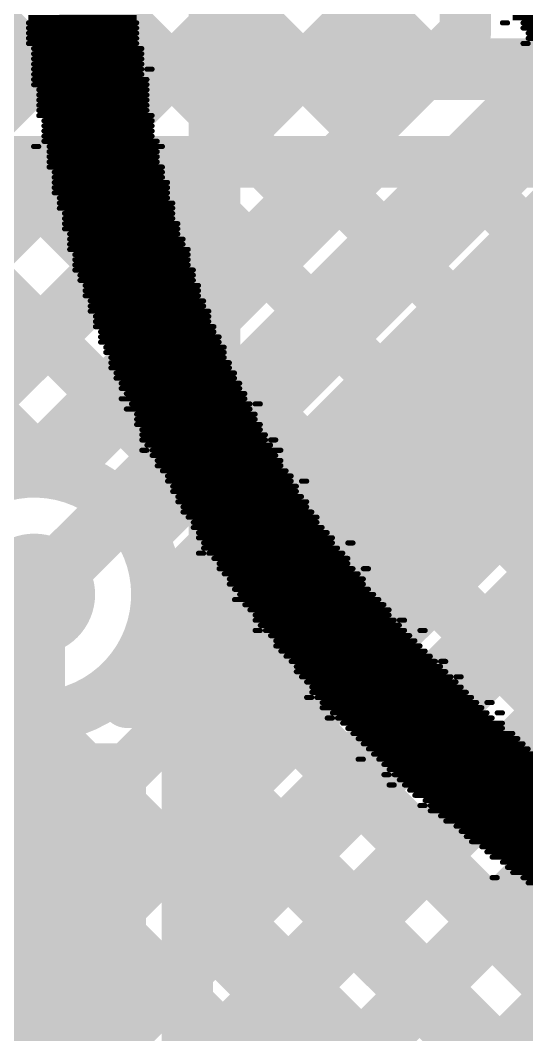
# Model space of a CAD drawing. Header units: millimetres. Extents: x 0.79 to 4.38, y 0.99 to 3.94.
# Drawn here: x 1.6634 to 1.7617, y 2.0145 to 2.2115 of the extents above; entities that cross this region are included whole.
import ezdxf

# ---------------------------------------------------------------- set-up
doc = ezdxf.new("R2010")
doc.units = ezdxf.units.MM
doc.header["$MEASUREMENT"] = 0
for name, color, linetype in [('BottomLayer', 5, 'Continuous'), ('BottomOverlay', 54, 'Continuous'), ('BottomPaste', 16, 'Continuous'), ('BottomSolder', 6, 'Continuous'), ('MultiLayer', 9, 'Continuous'), ('TopLayer', 1, 'Continuous'), ('TopOverlay', 2, 'Continuous'), ('TopSolder', 216, 'Continuous'), ('ViaHoleLayer', 16, 'Continuous')]:
    doc.layers.add(name, color=color, linetype=linetype)

# ---------------------------------------------------------------- blocks, each defined once
blk = doc.blocks.new('PS2801C_1_F3_A_B_2')
at = {"layer": 'BottomLayer'}
blk.add_solid([(0.23622, 0.03228), (0.31496, 0.03228), (0.23622, 0.06772), (0.31496, 0.06772)], dxfattribs=at)
at = {"layer": 'BottomOverlay', "const_width": 0.01}
blk.add_lwpolyline([(0.259, 0.085), (0.017, 0.085)], dxfattribs=at)
at = {"layer": 'BottomOverlay', "const_width": 0.005}
blk.add_lwpolyline([(0.2565, 0.085, 1), (0.2615, 0.085, 1)], format="xyb", close=True, dxfattribs=at)
at = {"layer": 'BottomPaste'}
blk.add_solid([(0.23622, 0.03228), (0.31496, 0.03228), (0.23622, 0.06772), (0.31496, 0.06772)], dxfattribs=at)
at = {"layer": 'BottomSolder'}
blk.add_solid([(0.23222, 0.02828), (0.31896, 0.02828), (0.23222, 0.07172), (0.31896, 0.07172)], dxfattribs=at)

msp = doc.modelspace()

# ---------------------------------------------------------------- linework, layer by layer
at = {"layer": 'BottomLayer'}
for points, const_width in [([(1.369, 2.202), (2.10213, 2.202)], 0.012), ([(1.55588, 2.184), (2.08554, 2.184)], 0.01), ([(1.59824, 2.07907), (1.70317, 2.184)], 0.01), ([(1.63438, 2.184), (1.85996, 1.95842)], 0.01), ([(1.65193, 2.16105), (1.67488, 2.184)], 0.01), ([(1.66266, 2.184), (1.8741, 1.97256)], 0.01), ([(1.6708, 2.12335), (1.73145, 2.184)], 0.01), ([(1.68412, 2.0801), (1.78802, 2.184)], 0.01), ([(1.68707, 2.11133), (1.75974, 2.184)], 0.01), ([(1.69062, 1.94518), (1.92944, 2.184)], 0.01), ([(1.69095, 2.184), (1.88825, 1.9867)], 0.01), ([(1.69584, 2.03525), (1.84459, 2.184)], 0.01), ([(1.69584, 2.06353), (1.8163, 2.184)], 0.01), ([(1.69584, 2.00697), (1.87287, 2.184)], 0.01), ([(1.69584, 1.97868), (1.90116, 2.184)], 0.01), ([(1.71923, 2.184), (1.90239, 2.00084)], 0.01), ([(1.74752, 2.184), (1.91653, 2.01499)], 0.01), ([(1.64855, 2.14155), (1.66628, 2.12381)], 0.01), ([(1.66612, 2.0277), (1.66612, 2.1)], 0.012), ([(1.68993, 2.10016), (1.84582, 1.94427)], 0.01), ([(1.68412, 2.07907), (1.68412, 2.08441)], 0.01), ([(1.68412, 2.07907), (1.69584, 2.07907)], 0.01), ([(1.69584, 1.97632), (1.69584, 2.07907)], 0.01), ([(1.69584, 2.06597), (1.83168, 1.93013)], 0.01), ([(1.69584, 2.03769), (1.81753, 1.91599)], 0.01), ([(1.66612, 1.95379), (1.66612, 2.0277)], 0.025)]:
    msp.add_lwpolyline(points, dxfattribs=dict(at, const_width=const_width))
for points, const_width in [([(1.66016, 2.184, 1), (1.66516, 2.184, 1)], 0.005), ([(1.67238, 2.184, 1), (1.67738, 2.184, 1)], 0.005), ([(1.68845, 2.184, 1), (1.69345, 2.184, 1)], 0.005), ([(1.70067, 2.184, 1), (1.70567, 2.184, 1)], 0.005), ([(1.71673, 2.184, 1), (1.72173, 2.184, 1)], 0.005), ([(1.72895, 2.184, 1), (1.73395, 2.184, 1)], 0.005), ([(1.74502, 2.184, 1), (1.75002, 2.184, 1)], 0.005), ([(1.75724, 2.184, 1), (1.76224, 2.184, 1)], 0.005), ([(1.66378, 2.12381, 1), (1.66878, 2.12381, 1)], 0.005), ([(1.6683, 2.12335, 1), (1.6733, 2.12335, 1)], 0.005), ([(1.68457, 2.11133, 1), (1.68957, 2.11133, 1)], 0.005), ([(1.66022, 2.1, 1), (1.67203, 2.1, 1)], 0.01181), ([(1.66312, 2.1, 1), (1.66912, 2.1, 1)], 0.006), ([(1.68743, 2.10016, 1), (1.69243, 2.10016, 1)], 0.005), ([(1.68743, 2.1, 1), (1.69243, 2.1, 1)], 0.005), ([(1.68743, 2.1, 1), (1.69243, 2.1, 1)], 0.005), ([(1.68162, 2.08441, 1), (1.68662, 2.08441, 1)], 0.005), ([(1.68162, 2.08441, 1), (1.68662, 2.08441, 1)], 0.005), ([(1.68162, 2.0801, 1), (1.68662, 2.0801, 1)], 0.005), ([(1.68162, 2.07907, 1), (1.68662, 2.07907, 1)], 0.005), ([(1.68162, 2.07907, 1), (1.68662, 2.07907, 1)], 0.005), ([(1.69334, 2.07907, 1), (1.69834, 2.07907, 1)], 0.005), ([(1.69334, 2.07907, 1), (1.69834, 2.07907, 1)], 0.005), ([(1.69334, 2.06597, 1), (1.69834, 2.06597, 1)], 0.005), ([(1.69334, 2.06353, 1), (1.69834, 2.06353, 1)], 0.005), ([(1.69334, 2.03769, 1), (1.69834, 2.03769, 1)], 0.005), ([(1.65987, 2.0277, 1), (1.67237, 2.0277, 1)], 0.0125), ([(1.69334, 2.03525, 1), (1.69834, 2.03525, 1)], 0.005), ([(1.66312, 2.0277, 1), (1.66912, 2.0277, 1)], 0.006)]:
    msp.add_lwpolyline(points, format="xyb", close=True, dxfattribs=dict(at, const_width=const_width))
at = {"layer": 'BottomLayer', "const_width": 0.01}
for points in [[(1.64812, 2.08441, -1.440035), (1.68993, 2.1)], [(1.68993, 2.1, -0.18034), (1.68412, 2.08441)]]:
    msp.add_lwpolyline(points, format="xyb", dxfattribs=at)
at = {"layer": 'BottomSolder', "const_width": 0.00991}
msp.add_lwpolyline([(1.66117, 2.1, 1), (1.67107, 2.1, 1)], format="xyb", close=True, dxfattribs=at)
at = {"layer": 'MultiLayer', "const_width": 0.01181}
msp.add_lwpolyline([(1.66022, 2.1, 1), (1.67203, 2.1, 1)], format="xyb", close=True, dxfattribs=at)
at = {"layer": 'TopLayer'}
for points, const_width in [([(1.7498, 2.20913), (1.7498, 2.58671)], 0.01), ([(1.68975, 2.09704), (2.037, 2.44429)], 0.01), ([(1.616, 1.99784), (2.037, 2.41884)], 0.01), ([(1.616, 1.97238), (2.037, 2.39338)], 0.01), ([(1.616, 1.94693), (2.037, 2.36793)], 0.01), ([(1.616, 1.92147), (2.037, 2.34247)], 0.01), ([(1.616, 1.89601), (2.037, 2.31701)], 0.01), ([(1.6469, 2.29875), (1.74316, 2.20249)], 0.01), ([(1.616, 1.87056), (2.04152, 2.29607)], 0.01), ([(1.6469, 2.18147), (1.7498, 2.28437)], 0.01), ([(1.6469, 2.27329), (1.73043, 2.18977)], 0.01), ([(1.65193, 2.16105), (1.7498, 2.25891)], 0.01), ([(1.6469, 2.24784), (1.7177, 2.17704)], 0.01), ([(1.616, 2.09966), (1.7498, 2.23346)], 0.01), ([(1.6469, 2.22238), (1.70498, 2.16431)], 0.01), ([(1.66442, 2.12375), (1.7498, 2.20913)], 0.01), ([(1.66612, 2.1), (1.7678, 2.20167)], 0.012), ([(1.6469, 2.19693), (1.69225, 2.15158)], 0.01), ([(1.68987, 2.09829), (1.7805, 2.18892)], 0.01), ([(1.6469, 2.17147), (1.67952, 2.13885)], 0.01), ([(1.75589, 2.16431), (2.1797, 1.7405)], 0.01), ([(1.74316, 2.15158), (2.15424, 1.7405)], 0.01), ([(1.64963, 2.14329), (1.66679, 2.12613)], 0.01), ([(1.73043, 2.13885), (2.12879, 1.7405)], 0.01), ([(1.7177, 2.12613), (2.10333, 1.7405)], 0.01), ([(1.70498, 2.1134), (2.07787, 1.7405)], 0.01), ([(1.616, 2.10055), (1.97605, 1.7405)], 0.01), ([(1.69225, 2.10067), (2.05242, 1.7405)], 0.01), ([(1.68362, 2.08385), (2.02696, 1.7405)], 0.01), ([(1.616, 2.02329), (1.66908, 2.07637)], 0.01), ([(1.66582, 2.07619), (2.00151, 1.7405)], 0.01), ([(1.616, 2.07509), (1.95629, 1.7348)], 0.01)]:
    msp.add_lwpolyline(points, dxfattribs=dict(at, const_width=const_width))
for points, const_width in [([(1.7473, 2.20913, 1), (1.7523, 2.20913, 1)], 0.005), ([(1.7473, 2.20913, 1), (1.7523, 2.20913, 1)], 0.005), ([(1.74066, 2.20249, 1), (1.74566, 2.20249, 1)], 0.005), ([(1.72793, 2.18977, 1), (1.73293, 2.18977, 1)], 0.005), ([(1.7152, 2.17704, 1), (1.7202, 2.17704, 1)], 0.005), ([(1.70248, 2.16431, 1), (1.70748, 2.16431, 1)], 0.005), ([(1.75339, 2.16431, 1), (1.75839, 2.16431, 1)], 0.005), ([(1.68975, 2.15158, 1), (1.69475, 2.15158, 1)], 0.005), ([(1.74066, 2.15158, 1), (1.74566, 2.15158, 1)], 0.005), ([(1.67702, 2.13885, 1), (1.68202, 2.13885, 1)], 0.005), ([(1.72793, 2.13885, 1), (1.73293, 2.13885, 1)], 0.005), ([(1.66429, 2.12613, 1), (1.66929, 2.12613, 1)], 0.005), ([(1.7152, 2.12613, 1), (1.7202, 2.12613, 1)], 0.005), ([(1.66192, 2.12375, 1), (1.66692, 2.12375, 1)], 0.005), ([(1.66192, 2.12375, 1), (1.66692, 2.12375, 1)], 0.005), ([(1.70248, 2.1134, 1), (1.70748, 2.1134, 1)], 0.005), ([(1.66022, 2.1, 1), (1.67203, 2.1, 1)], 0.01181), ([(1.66312, 2.1, 1), (1.66912, 2.1, 1)], 0.006), ([(1.68975, 2.10067, 1), (1.69475, 2.10067, 1)], 0.005), ([(1.68725, 2.09704, 1), (1.69225, 2.09704, 1)], 0.005), ([(1.68737, 2.09829, 1), (1.69237, 2.09829, 1)], 0.005), ([(1.68737, 2.09829, 1), (1.69237, 2.09829, 1)], 0.005), ([(1.68112, 2.08385, 1), (1.68612, 2.08385, 1)], 0.005), ([(1.66332, 2.07619, 1), (1.66832, 2.07619, 1)], 0.005), ([(1.66658, 2.07637, 1), (1.67158, 2.07637, 1)], 0.005)]:
    msp.add_lwpolyline(points, format="xyb", close=True, dxfattribs=dict(at, const_width=const_width))
at = {"layer": 'TopLayer', "const_width": 0.01}
msp.add_lwpolyline([(1.68987, 2.09829, -2.1888), (1.66442, 2.12375)], format="xyb", dxfattribs=at)
at = {"layer": 'TopOverlay', "const_width": 0.001}
for points in [[(1.665, 2.212), (1.686, 2.212)], [(1.759, 2.212), (1.914, 2.212)], [(1.665, 2.211), (1.686, 2.211)], [(1.665, 2.21), (1.686, 2.21)], [(1.757, 2.211), (1.758, 2.211)], [(1.761, 2.211), (1.913, 2.211)], [(1.761, 2.21), (1.912, 2.21)], [(1.665, 2.209), (1.686, 2.209)], [(1.665, 2.208), (1.686, 2.208)], [(1.762, 2.209), (1.912, 2.209)], [(1.762, 2.208), (1.763, 2.208)], [(1.665, 2.207), (1.686, 2.207)], [(1.666, 2.206), (1.687, 2.206)], [(1.761, 2.207), (1.762, 2.207)], [(1.666, 2.205), (1.687, 2.205)], [(1.666, 2.204), (1.687, 2.204)], [(1.666, 2.203), (1.687, 2.203)], [(1.666, 2.202), (1.687, 2.202)], [(1.688, 2.202), (1.689, 2.202)], [(1.666, 2.201), (1.687, 2.201)], [(1.666, 2.2), (1.688, 2.2)], [(1.666, 2.199), (1.688, 2.199)], [(1.667, 2.198), (1.688, 2.198)], [(1.667, 2.197), (1.688, 2.197)], [(1.667, 2.196), (1.688, 2.196)], [(1.667, 2.195), (1.688, 2.195)], [(1.667, 2.194), (1.688, 2.194)], [(1.667, 2.193), (1.689, 2.193)], [(1.668, 2.192), (1.689, 2.192)], [(1.668, 2.191), (1.689, 2.191)], [(1.668, 2.19), (1.689, 2.19)], [(1.668, 2.189), (1.689, 2.189)], [(1.666, 2.187), (1.667, 2.187)], [(1.668, 2.188), (1.69, 2.188)], [(1.669, 2.187), (1.691, 2.187)], [(1.669, 2.186), (1.69, 2.186)], [(1.669, 2.185), (1.69, 2.185)], [(1.669, 2.184), (1.69, 2.184)], [(1.669, 2.183), (1.691, 2.183)], [(1.67, 2.182), (1.691, 2.182)], [(1.67, 2.181), (1.691, 2.181)], [(1.67, 2.18), (1.692, 2.18)], [(1.67, 2.179), (1.692, 2.179)], [(1.67, 2.178), (1.692, 2.178)], [(1.671, 2.177), (1.692, 2.177)], [(1.671, 2.176), (1.693, 2.176)], [(1.671, 2.175), (1.693, 2.175)], [(1.672, 2.174), (1.693, 2.174)], [(1.672, 2.173), (1.693, 2.173)], [(1.672, 2.172), (1.694, 2.172)], [(1.672, 2.171), (1.694, 2.171)], [(1.673, 2.17), (1.694, 2.17)], [(1.673, 2.169), (1.695, 2.169)], [(1.673, 2.168), (1.695, 2.168)], [(1.673, 2.167), (1.696, 2.167)], [(1.674, 2.166), (1.696, 2.166)], [(1.674, 2.165), (1.696, 2.165)], [(1.674, 2.164), (1.696, 2.164)], [(1.674, 2.163), (1.697, 2.163)], [(1.675, 2.162), (1.697, 2.162)], [(1.675, 2.161), (1.697, 2.161)], [(1.676, 2.16), (1.698, 2.16)], [(1.676, 2.159), (1.698, 2.159)], [(1.676, 2.158), (1.698, 2.158)], [(1.677, 2.157), (1.699, 2.157)], [(1.677, 2.156), (1.699, 2.156)], [(1.677, 2.155), (1.7, 2.155)], [(1.678, 2.154), (1.7, 2.154)], [(1.678, 2.153), (1.7, 2.153)], [(1.678, 2.152), (1.701, 2.152)], [(1.679, 2.151), (1.701, 2.151)], [(1.679, 2.15), (1.702, 2.15)], [(1.679, 2.149), (1.702, 2.149)], [(1.68, 2.148), (1.703, 2.148)], [(1.68, 2.147), (1.703, 2.147)], [(1.681, 2.146), (1.703, 2.146)], [(1.681, 2.145), (1.704, 2.145)], [(1.681, 2.144), (1.704, 2.144)], [(1.682, 2.143), (1.705, 2.143)], [(1.682, 2.142), (1.705, 2.142)], [(1.683, 2.141), (1.706, 2.141)], [(1.683, 2.14), (1.706, 2.14)], [(1.684, 2.139), (1.707, 2.139)], [(1.683, 2.138), (1.707, 2.138)], [(1.685, 2.137), (1.708, 2.137)], [(1.709, 2.137), (1.71, 2.137)], [(1.684, 2.136), (1.708, 2.136)], [(1.686, 2.135), (1.709, 2.135)], [(1.686, 2.134), (1.709, 2.134)], [(1.686, 2.133), (1.71, 2.133)], [(1.687, 2.132), (1.71, 2.132)], [(1.687, 2.131), (1.711, 2.131)], [(1.687, 2.13), (1.711, 2.13)], [(1.712, 2.13), (1.713, 2.13)], [(1.687, 2.128), (1.688, 2.128)], [(1.688, 2.129), (1.712, 2.129)], [(1.689, 2.128), (1.714, 2.128)], [(1.689, 2.127), (1.713, 2.127)], [(1.69, 2.126), (1.714, 2.126)], [(1.69, 2.125), (1.714, 2.125)], [(1.691, 2.124), (1.715, 2.124)], [(1.692, 2.123), (1.716, 2.123)], [(1.692, 2.122), (1.716, 2.122)], [(1.718, 2.122), (1.719, 2.122)], [(1.693, 2.121), (1.717, 2.121)], [(1.693, 2.12), (1.717, 2.12)], [(1.694, 2.119), (1.718, 2.119)], [(1.694, 2.118), (1.719, 2.118)], [(1.695, 2.117), (1.719, 2.117)], [(1.695, 2.116), (1.72, 2.116)], [(1.696, 2.115), (1.721, 2.115)], [(1.697, 2.114), (1.721, 2.114)], [(1.697, 2.113), (1.722, 2.113)], [(1.698, 2.112), (1.723, 2.112)], [(1.698, 2.111), (1.724, 2.111)], [(1.699, 2.11), (1.724, 2.11)], [(1.727, 2.11), (1.728, 2.11)], [(1.698, 2.108), (1.699, 2.108)], [(1.699, 2.109), (1.725, 2.109)], [(1.7, 2.108), (1.726, 2.108)], [(1.701, 2.107), (1.727, 2.107)], [(1.702, 2.106), (1.727, 2.106)], [(1.702, 2.105), (1.728, 2.105)], [(1.703, 2.104), (1.729, 2.104)], [(1.73, 2.105), (1.731, 2.105)], [(1.704, 2.103), (1.73, 2.103)], [(1.704, 2.102), (1.73, 2.102)], [(1.705, 2.101), (1.731, 2.101)], [(1.706, 2.1), (1.732, 2.1)], [(1.705, 2.099), (1.733, 2.099)], [(1.707, 2.098), (1.734, 2.098)], [(1.708, 2.097), (1.735, 2.097)], [(1.709, 2.096), (1.735, 2.096)], [(1.709, 2.095), (1.736, 2.095)], [(1.71, 2.094), (1.737, 2.094)], [(1.737, 2.095), (1.738, 2.095)], [(1.709, 2.093), (1.71, 2.093)], [(1.711, 2.093), (1.738, 2.093)], [(1.712, 2.092), (1.739, 2.092)], [(1.741, 2.093), (1.742, 2.093)], [(1.713, 2.091), (1.74, 2.091)], [(1.713, 2.09), (1.741, 2.09)], [(1.714, 2.089), (1.742, 2.089)], [(1.715, 2.088), (1.743, 2.088)], [(1.716, 2.087), (1.744, 2.087)], [(1.717, 2.086), (1.745, 2.086)], [(1.745, 2.087), (1.746, 2.087)], [(1.717, 2.085), (1.746, 2.085)], [(1.718, 2.084), (1.747, 2.084)], [(1.748, 2.084), (1.749, 2.084)], [(1.719, 2.083), (1.748, 2.083)], [(1.72, 2.082), (1.749, 2.082)], [(1.719, 2.08), (1.72, 2.08)], [(1.72, 2.081), (1.75, 2.081)], [(1.721, 2.08), (1.751, 2.08)], [(1.722, 2.079), (1.752, 2.079)], [(1.722, 2.078), (1.753, 2.078)], [(1.754, 2.079), (1.755, 2.079)], [(1.723, 2.076), (1.724, 2.076)], [(1.724, 2.077), (1.754, 2.077)], [(1.725, 2.076), (1.755, 2.076)], [(1.756, 2.077), (1.757, 2.077)], [(1.726, 2.075), (1.757, 2.075)], [(1.727, 2.074), (1.757, 2.074)], [(1.728, 2.073), (1.759, 2.073)], [(1.729, 2.072), (1.76, 2.072)], [(1.73, 2.071), (1.761, 2.071)], [(1.731, 2.07), (1.762, 2.07)], [(1.732, 2.069), (1.764, 2.069)], [(1.729, 2.068), (1.73, 2.068)], [(1.733, 2.068), (1.765, 2.068)], [(1.734, 2.067), (1.766, 2.067)], [(1.734, 2.065), (1.735, 2.065)], [(1.735, 2.066), (1.768, 2.066)], [(1.736, 2.065), (1.769, 2.065)], [(1.735, 2.063), (1.736, 2.063)], [(1.737, 2.064), (1.77, 2.064)], [(1.738, 2.063), (1.772, 2.063)], [(1.739, 2.062), (1.773, 2.062)], [(1.74, 2.061), (1.774, 2.061)], [(1.741, 2.059), (1.742, 2.059)], [(1.742, 2.06), (1.776, 2.06)], [(1.743, 2.059), (1.777, 2.059)], [(1.743, 2.058), (1.779, 2.058)], [(1.745, 2.057), (1.781, 2.057)], [(1.746, 2.056), (1.783, 2.056)], [(1.748, 2.055), (1.784, 2.055)], [(1.749, 2.054), (1.785, 2.054)], [(1.75, 2.053), (1.787, 2.053)], [(1.751, 2.052), (1.789, 2.052)], [(1.753, 2.051), (1.791, 2.051)], [(1.754, 2.05), (1.792, 2.05)], [(1.755, 2.049), (1.794, 2.049)], [(1.757, 2.048), (1.797, 2.048)], [(1.758, 2.047), (1.798, 2.047)], [(1.755, 2.045), (1.756, 2.045)], [(1.759, 2.046), (1.8, 2.046)], [(1.761, 2.045), (1.802, 2.045)], [(1.762, 2.044), (1.804, 2.044)]]:
    msp.add_lwpolyline(points, dxfattribs=at)
at = {"layer": 'TopOverlay', "const_width": 0.0005}
for points in [[(1.66475, 2.211, 1), (1.66525, 2.211, 1)], [(1.66475, 2.21, 1), (1.66525, 2.21, 1)], [(1.68575, 2.211, 1), (1.68625, 2.211, 1)], [(1.68575, 2.21, 1), (1.68625, 2.21, 1)], [(1.75675, 2.211, 1), (1.75725, 2.211, 1)], [(1.75775, 2.211, 1), (1.75825, 2.211, 1)], [(1.76075, 2.211, 1), (1.76125, 2.211, 1)], [(1.76075, 2.21, 1), (1.76125, 2.21, 1)], [(1.66475, 2.209, 1), (1.66525, 2.209, 1)], [(1.66475, 2.208, 1), (1.66525, 2.208, 1)], [(1.68575, 2.209, 1), (1.68625, 2.209, 1)], [(1.68575, 2.208, 1), (1.68625, 2.208, 1)], [(1.76175, 2.209, 1), (1.76225, 2.209, 1)], [(1.76175, 2.208, 1), (1.76225, 2.208, 1)], [(1.66475, 2.207, 1), (1.66525, 2.207, 1)], [(1.66575, 2.206, 1), (1.66625, 2.206, 1)], [(1.68575, 2.207, 1), (1.68625, 2.207, 1)], [(1.68675, 2.206, 1), (1.68725, 2.206, 1)], [(1.76075, 2.207, 1), (1.76125, 2.207, 1)], [(1.76175, 2.207, 1), (1.76225, 2.207, 1)], [(1.66575, 2.205, 1), (1.66625, 2.205, 1)], [(1.66575, 2.204, 1), (1.66625, 2.204, 1)], [(1.68675, 2.205, 1), (1.68725, 2.205, 1)], [(1.68675, 2.204, 1), (1.68725, 2.204, 1)], [(1.66575, 2.203, 1), (1.66625, 2.203, 1)], [(1.66575, 2.202, 1), (1.66625, 2.202, 1)], [(1.68675, 2.203, 1), (1.68725, 2.203, 1)], [(1.68675, 2.202, 1), (1.68725, 2.202, 1)], [(1.68775, 2.202, 1), (1.68825, 2.202, 1)], [(1.68875, 2.202, 1), (1.68925, 2.202, 1)], [(1.66575, 2.201, 1), (1.66625, 2.201, 1)], [(1.66575, 2.2, 1), (1.66625, 2.2, 1)], [(1.68675, 2.201, 1), (1.68725, 2.201, 1)], [(1.68775, 2.2, 1), (1.68825, 2.2, 1)], [(1.66575, 2.199, 1), (1.66625, 2.199, 1)], [(1.68775, 2.199, 1), (1.68825, 2.199, 1)], [(1.66675, 2.198, 1), (1.66725, 2.198, 1)], [(1.66675, 2.197, 1), (1.66725, 2.197, 1)], [(1.68775, 2.198, 1), (1.68825, 2.198, 1)], [(1.68775, 2.197, 1), (1.68825, 2.197, 1)], [(1.66675, 2.196, 1), (1.66725, 2.196, 1)], [(1.66675, 2.195, 1), (1.66725, 2.195, 1)], [(1.68775, 2.196, 1), (1.68825, 2.196, 1)], [(1.68775, 2.195, 1), (1.68825, 2.195, 1)], [(1.66675, 2.194, 1), (1.66725, 2.194, 1)], [(1.66675, 2.193, 1), (1.66725, 2.193, 1)], [(1.68775, 2.194, 1), (1.68825, 2.194, 1)], [(1.68875, 2.193, 1), (1.68925, 2.193, 1)], [(1.66775, 2.192, 1), (1.66825, 2.192, 1)], [(1.66775, 2.191, 1), (1.66825, 2.191, 1)], [(1.68875, 2.192, 1), (1.68925, 2.192, 1)], [(1.68875, 2.191, 1), (1.68925, 2.191, 1)], [(1.66775, 2.19, 1), (1.66825, 2.19, 1)], [(1.66775, 2.189, 1), (1.66825, 2.189, 1)], [(1.68875, 2.19, 1), (1.68925, 2.19, 1)], [(1.68875, 2.189, 1), (1.68925, 2.189, 1)], [(1.66575, 2.187, 1), (1.66625, 2.187, 1)], [(1.66675, 2.187, 1), (1.66725, 2.187, 1)], [(1.66775, 2.188, 1), (1.66825, 2.188, 1)], [(1.66875, 2.187, 1), (1.66925, 2.187, 1)], [(1.68975, 2.188, 1), (1.69025, 2.188, 1)], [(1.69075, 2.187, 1), (1.69125, 2.187, 1)], [(1.66875, 2.186, 1), (1.66925, 2.186, 1)], [(1.66875, 2.185, 1), (1.66925, 2.185, 1)], [(1.68975, 2.186, 1), (1.69025, 2.186, 1)], [(1.68975, 2.185, 1), (1.69025, 2.185, 1)], [(1.66875, 2.184, 1), (1.66925, 2.184, 1)], [(1.66875, 2.183, 1), (1.66925, 2.183, 1)], [(1.68975, 2.184, 1), (1.69025, 2.184, 1)], [(1.69075, 2.183, 1), (1.69125, 2.183, 1)], [(1.66975, 2.182, 1), (1.67025, 2.182, 1)], [(1.66975, 2.181, 1), (1.67025, 2.181, 1)], [(1.69075, 2.182, 1), (1.69125, 2.182, 1)], [(1.69075, 2.181, 1), (1.69125, 2.181, 1)], [(1.66975, 2.18, 1), (1.67025, 2.18, 1)], [(1.66975, 2.179, 1), (1.67025, 2.179, 1)], [(1.69175, 2.18, 1), (1.69225, 2.18, 1)], [(1.69175, 2.179, 1), (1.69225, 2.179, 1)], [(1.66975, 2.178, 1), (1.67025, 2.178, 1)], [(1.67075, 2.177, 1), (1.67125, 2.177, 1)], [(1.69175, 2.178, 1), (1.69225, 2.178, 1)], [(1.69175, 2.177, 1), (1.69225, 2.177, 1)], [(1.67075, 2.176, 1), (1.67125, 2.176, 1)], [(1.67075, 2.175, 1), (1.67125, 2.175, 1)], [(1.69275, 2.176, 1), (1.69325, 2.176, 1)], [(1.69275, 2.175, 1), (1.69325, 2.175, 1)], [(1.67175, 2.174, 1), (1.67225, 2.174, 1)], [(1.67175, 2.173, 1), (1.67225, 2.173, 1)], [(1.69275, 2.174, 1), (1.69325, 2.174, 1)], [(1.69275, 2.173, 1), (1.69325, 2.173, 1)], [(1.67175, 2.172, 1), (1.67225, 2.172, 1)], [(1.67175, 2.171, 1), (1.67225, 2.171, 1)], [(1.69375, 2.172, 1), (1.69425, 2.172, 1)], [(1.69375, 2.171, 1), (1.69425, 2.171, 1)], [(1.67275, 2.17, 1), (1.67325, 2.17, 1)], [(1.67275, 2.169, 1), (1.67325, 2.169, 1)], [(1.69375, 2.17, 1), (1.69425, 2.17, 1)], [(1.69475, 2.169, 1), (1.69525, 2.169, 1)], [(1.67275, 2.168, 1), (1.67325, 2.168, 1)], [(1.67275, 2.167, 1), (1.67325, 2.167, 1)], [(1.69475, 2.168, 1), (1.69525, 2.168, 1)], [(1.69575, 2.167, 1), (1.69625, 2.167, 1)], [(1.67375, 2.166, 1), (1.67425, 2.166, 1)], [(1.67375, 2.165, 1), (1.67425, 2.165, 1)], [(1.69575, 2.166, 1), (1.69625, 2.166, 1)], [(1.69575, 2.165, 1), (1.69625, 2.165, 1)], [(1.67375, 2.164, 1), (1.67425, 2.164, 1)], [(1.67375, 2.163, 1), (1.67425, 2.163, 1)], [(1.69575, 2.164, 1), (1.69625, 2.164, 1)], [(1.69675, 2.163, 1), (1.69725, 2.163, 1)], [(1.67475, 2.162, 1), (1.67525, 2.162, 1)], [(1.67475, 2.161, 1), (1.67525, 2.161, 1)], [(1.69675, 2.162, 1), (1.69725, 2.162, 1)], [(1.69675, 2.161, 1), (1.69725, 2.161, 1)], [(1.67575, 2.16, 1), (1.67625, 2.16, 1)], [(1.67575, 2.159, 1), (1.67625, 2.159, 1)], [(1.69775, 2.16, 1), (1.69825, 2.16, 1)], [(1.69775, 2.159, 1), (1.69825, 2.159, 1)], [(1.67575, 2.158, 1), (1.67625, 2.158, 1)], [(1.67675, 2.157, 1), (1.67725, 2.157, 1)], [(1.69775, 2.158, 1), (1.69825, 2.158, 1)], [(1.69875, 2.157, 1), (1.69925, 2.157, 1)], [(1.67675, 2.156, 1), (1.67725, 2.156, 1)], [(1.67675, 2.155, 1), (1.67725, 2.155, 1)], [(1.69875, 2.156, 1), (1.69925, 2.156, 1)], [(1.69975, 2.155, 1), (1.70025, 2.155, 1)], [(1.67775, 2.154, 1), (1.67825, 2.154, 1)], [(1.67775, 2.153, 1), (1.67825, 2.153, 1)], [(1.69975, 2.154, 1), (1.70025, 2.154, 1)], [(1.69975, 2.153, 1), (1.70025, 2.153, 1)], [(1.67775, 2.152, 1), (1.67825, 2.152, 1)], [(1.67875, 2.151, 1), (1.67925, 2.151, 1)], [(1.70075, 2.152, 1), (1.70125, 2.152, 1)], [(1.70075, 2.151, 1), (1.70125, 2.151, 1)], [(1.67875, 2.15, 1), (1.67925, 2.15, 1)], [(1.67875, 2.149, 1), (1.67925, 2.149, 1)], [(1.70175, 2.15, 1), (1.70225, 2.15, 1)], [(1.70175, 2.149, 1), (1.70225, 2.149, 1)], [(1.67975, 2.148, 1), (1.68025, 2.148, 1)], [(1.67975, 2.147, 1), (1.68025, 2.147, 1)], [(1.70275, 2.148, 1), (1.70325, 2.148, 1)], [(1.70275, 2.147, 1), (1.70325, 2.147, 1)], [(1.68075, 2.146, 1), (1.68125, 2.146, 1)], [(1.68075, 2.145, 1), (1.68125, 2.145, 1)], [(1.70275, 2.146, 1), (1.70325, 2.146, 1)], [(1.70375, 2.145, 1), (1.70425, 2.145, 1)], [(1.68075, 2.144, 1), (1.68125, 2.144, 1)], [(1.68175, 2.143, 1), (1.68225, 2.143, 1)], [(1.70375, 2.144, 1), (1.70425, 2.144, 1)], [(1.70475, 2.143, 1), (1.70525, 2.143, 1)], [(1.68175, 2.142, 1), (1.68225, 2.142, 1)], [(1.68275, 2.141, 1), (1.68325, 2.141, 1)], [(1.70475, 2.142, 1), (1.70525, 2.142, 1)], [(1.70575, 2.141, 1), (1.70625, 2.141, 1)], [(1.68275, 2.14, 1), (1.68325, 2.14, 1)], [(1.68375, 2.139, 1), (1.68425, 2.139, 1)], [(1.70575, 2.14, 1), (1.70625, 2.14, 1)], [(1.70675, 2.139, 1), (1.70725, 2.139, 1)], [(1.68275, 2.138, 1), (1.68325, 2.138, 1)], [(1.68475, 2.137, 1), (1.68525, 2.137, 1)], [(1.70675, 2.138, 1), (1.70725, 2.138, 1)], [(1.70775, 2.137, 1), (1.70825, 2.137, 1)], [(1.70875, 2.137, 1), (1.70925, 2.137, 1)], [(1.70975, 2.137, 1), (1.71025, 2.137, 1)], [(1.68375, 2.136, 1), (1.68425, 2.136, 1)], [(1.68575, 2.135, 1), (1.68625, 2.135, 1)], [(1.70775, 2.136, 1), (1.70825, 2.136, 1)], [(1.70875, 2.135, 1), (1.70925, 2.135, 1)], [(1.68575, 2.134, 1), (1.68625, 2.134, 1)], [(1.70875, 2.134, 1), (1.70925, 2.134, 1)], [(1.68575, 2.133, 1), (1.68625, 2.133, 1)], [(1.68675, 2.132, 1), (1.68725, 2.132, 1)], [(1.70975, 2.133, 1), (1.71025, 2.133, 1)], [(1.70975, 2.132, 1), (1.71025, 2.132, 1)], [(1.68675, 2.131, 1), (1.68725, 2.131, 1)], [(1.68675, 2.13, 1), (1.68725, 2.13, 1)], [(1.71075, 2.131, 1), (1.71125, 2.131, 1)], [(1.71075, 2.13, 1), (1.71125, 2.13, 1)], [(1.71175, 2.13, 1), (1.71225, 2.13, 1)], [(1.71275, 2.13, 1), (1.71325, 2.13, 1)], [(1.68675, 2.128, 1), (1.68725, 2.128, 1)], [(1.68775, 2.129, 1), (1.68825, 2.129, 1)], [(1.68775, 2.128, 1), (1.68825, 2.128, 1)], [(1.68875, 2.128, 1), (1.68925, 2.128, 1)], [(1.71175, 2.129, 1), (1.71225, 2.129, 1)], [(1.71375, 2.128, 1), (1.71425, 2.128, 1)], [(1.68875, 2.127, 1), (1.68925, 2.127, 1)], [(1.68975, 2.126, 1), (1.69025, 2.126, 1)], [(1.71275, 2.127, 1), (1.71325, 2.127, 1)], [(1.71375, 2.126, 1), (1.71425, 2.126, 1)], [(1.68975, 2.125, 1), (1.69025, 2.125, 1)], [(1.69075, 2.124, 1), (1.69125, 2.124, 1)], [(1.71375, 2.125, 1), (1.71425, 2.125, 1)], [(1.71475, 2.124, 1), (1.71525, 2.124, 1)], [(1.69175, 2.123, 1), (1.69225, 2.123, 1)], [(1.69175, 2.122, 1), (1.69225, 2.122, 1)], [(1.71575, 2.123, 1), (1.71625, 2.123, 1)], [(1.71575, 2.122, 1), (1.71625, 2.122, 1)], [(1.71775, 2.122, 1), (1.71825, 2.122, 1)], [(1.71875, 2.122, 1), (1.71925, 2.122, 1)], [(1.69275, 2.121, 1), (1.69325, 2.121, 1)], [(1.69275, 2.12, 1), (1.69325, 2.12, 1)], [(1.71675, 2.121, 1), (1.71725, 2.121, 1)], [(1.71675, 2.12, 1), (1.71725, 2.12, 1)], [(1.69375, 2.119, 1), (1.69425, 2.119, 1)], [(1.69375, 2.118, 1), (1.69425, 2.118, 1)], [(1.71775, 2.119, 1), (1.71825, 2.119, 1)], [(1.71875, 2.118, 1), (1.71925, 2.118, 1)], [(1.69475, 2.117, 1), (1.69525, 2.117, 1)], [(1.69475, 2.116, 1), (1.69525, 2.116, 1)], [(1.71875, 2.117, 1), (1.71925, 2.117, 1)], [(1.71975, 2.116, 1), (1.72025, 2.116, 1)], [(1.69575, 2.115, 1), (1.69625, 2.115, 1)], [(1.69675, 2.114, 1), (1.69725, 2.114, 1)], [(1.72075, 2.115, 1), (1.72125, 2.115, 1)], [(1.72075, 2.114, 1), (1.72125, 2.114, 1)], [(1.69675, 2.113, 1), (1.69725, 2.113, 1)], [(1.69775, 2.112, 1), (1.69825, 2.112, 1)], [(1.72175, 2.113, 1), (1.72225, 2.113, 1)], [(1.72275, 2.112, 1), (1.72325, 2.112, 1)], [(1.69775, 2.111, 1), (1.69825, 2.111, 1)], [(1.69875, 2.11, 1), (1.69925, 2.11, 1)], [(1.72375, 2.111, 1), (1.72425, 2.111, 1)], [(1.72375, 2.11, 1), (1.72425, 2.11, 1)], [(1.72675, 2.11, 1), (1.72725, 2.11, 1)], [(1.72775, 2.11, 1), (1.72825, 2.11, 1)], [(1.69775, 2.108, 1), (1.69825, 2.108, 1)], [(1.69875, 2.109, 1), (1.69925, 2.109, 1)], [(1.69875, 2.108, 1), (1.69925, 2.108, 1)], [(1.69975, 2.108, 1), (1.70025, 2.108, 1)], [(1.72475, 2.109, 1), (1.72525, 2.109, 1)], [(1.72575, 2.108, 1), (1.72625, 2.108, 1)], [(1.70075, 2.107, 1), (1.70125, 2.107, 1)], [(1.70175, 2.106, 1), (1.70225, 2.106, 1)], [(1.72675, 2.107, 1), (1.72725, 2.107, 1)], [(1.72675, 2.106, 1), (1.72725, 2.106, 1)], [(1.70175, 2.105, 1), (1.70225, 2.105, 1)], [(1.70275, 2.104, 1), (1.70325, 2.104, 1)], [(1.72775, 2.105, 1), (1.72825, 2.105, 1)], [(1.72875, 2.104, 1), (1.72925, 2.104, 1)], [(1.72975, 2.105, 1), (1.73025, 2.105, 1)], [(1.73075, 2.105, 1), (1.73125, 2.105, 1)], [(1.70375, 2.103, 1), (1.70425, 2.103, 1)], [(1.70375, 2.102, 1), (1.70425, 2.102, 1)], [(1.72975, 2.103, 1), (1.73025, 2.103, 1)], [(1.72975, 2.102, 1), (1.73025, 2.102, 1)], [(1.70475, 2.101, 1), (1.70525, 2.101, 1)], [(1.70575, 2.1, 1), (1.70625, 2.1, 1)], [(1.73075, 2.101, 1), (1.73125, 2.101, 1)], [(1.73175, 2.1, 1), (1.73225, 2.1, 1)], [(1.70475, 2.099, 1), (1.70525, 2.099, 1)], [(1.70675, 2.098, 1), (1.70725, 2.098, 1)], [(1.73275, 2.099, 1), (1.73325, 2.099, 1)], [(1.73375, 2.098, 1), (1.73425, 2.098, 1)], [(1.70775, 2.097, 1), (1.70825, 2.097, 1)], [(1.70875, 2.096, 1), (1.70925, 2.096, 1)], [(1.73475, 2.097, 1), (1.73525, 2.097, 1)], [(1.73475, 2.096, 1), (1.73525, 2.096, 1)], [(1.70875, 2.095, 1), (1.70925, 2.095, 1)], [(1.70975, 2.094, 1), (1.71025, 2.094, 1)], [(1.73575, 2.095, 1), (1.73625, 2.095, 1)], [(1.73675, 2.095, 1), (1.73725, 2.095, 1)], [(1.73675, 2.094, 1), (1.73725, 2.094, 1)], [(1.73775, 2.095, 1), (1.73825, 2.095, 1)], [(1.70875, 2.093, 1), (1.70925, 2.093, 1)], [(1.70975, 2.093, 1), (1.71025, 2.093, 1)], [(1.71075, 2.093, 1), (1.71125, 2.093, 1)], [(1.71175, 2.092, 1), (1.71225, 2.092, 1)], [(1.73775, 2.093, 1), (1.73825, 2.093, 1)], [(1.73875, 2.092, 1), (1.73925, 2.092, 1)], [(1.74075, 2.093, 1), (1.74125, 2.093, 1)], [(1.74175, 2.093, 1), (1.74225, 2.093, 1)], [(1.71275, 2.091, 1), (1.71325, 2.091, 1)], [(1.71275, 2.09, 1), (1.71325, 2.09, 1)], [(1.73975, 2.091, 1), (1.74025, 2.091, 1)], [(1.74075, 2.09, 1), (1.74125, 2.09, 1)], [(1.71375, 2.089, 1), (1.71425, 2.089, 1)], [(1.71475, 2.088, 1), (1.71525, 2.088, 1)], [(1.74175, 2.089, 1), (1.74225, 2.089, 1)], [(1.74275, 2.088, 1), (1.74325, 2.088, 1)], [(1.71575, 2.087, 1), (1.71625, 2.087, 1)], [(1.71675, 2.086, 1), (1.71725, 2.086, 1)], [(1.74375, 2.087, 1), (1.74425, 2.087, 1)], [(1.74475, 2.087, 1), (1.74525, 2.087, 1)], [(1.74475, 2.086, 1), (1.74525, 2.086, 1)], [(1.74575, 2.087, 1), (1.74625, 2.087, 1)], [(1.71675, 2.085, 1), (1.71725, 2.085, 1)], [(1.71775, 2.084, 1), (1.71825, 2.084, 1)], [(1.74575, 2.085, 1), (1.74625, 2.085, 1)], [(1.74675, 2.084, 1), (1.74725, 2.084, 1)], [(1.74775, 2.084, 1), (1.74825, 2.084, 1)], [(1.74875, 2.084, 1), (1.74925, 2.084, 1)], [(1.71875, 2.083, 1), (1.71925, 2.083, 1)], [(1.71975, 2.082, 1), (1.72025, 2.082, 1)], [(1.74775, 2.083, 1), (1.74825, 2.083, 1)], [(1.74875, 2.082, 1), (1.74925, 2.082, 1)], [(1.71875, 2.08, 1), (1.71925, 2.08, 1)], [(1.71975, 2.081, 1), (1.72025, 2.081, 1)], [(1.71975, 2.08, 1), (1.72025, 2.08, 1)], [(1.72075, 2.08, 1), (1.72125, 2.08, 1)], [(1.74975, 2.081, 1), (1.75025, 2.081, 1)], [(1.75075, 2.08, 1), (1.75125, 2.08, 1)], [(1.72175, 2.079, 1), (1.72225, 2.079, 1)], [(1.72175, 2.078, 1), (1.72225, 2.078, 1)], [(1.75175, 2.079, 1), (1.75225, 2.079, 1)], [(1.75275, 2.078, 1), (1.75325, 2.078, 1)], [(1.75375, 2.079, 1), (1.75425, 2.079, 1)], [(1.75475, 2.079, 1), (1.75525, 2.079, 1)], [(1.72275, 2.076, 1), (1.72325, 2.076, 1)], [(1.72375, 2.077, 1), (1.72425, 2.077, 1)], [(1.72375, 2.076, 1), (1.72425, 2.076, 1)], [(1.72475, 2.076, 1), (1.72525, 2.076, 1)], [(1.75375, 2.077, 1), (1.75425, 2.077, 1)], [(1.75475, 2.076, 1), (1.75525, 2.076, 1)], [(1.75575, 2.077, 1), (1.75625, 2.077, 1)], [(1.75675, 2.077, 1), (1.75725, 2.077, 1)], [(1.72575, 2.075, 1), (1.72625, 2.075, 1)], [(1.72675, 2.074, 1), (1.72725, 2.074, 1)], [(1.75675, 2.075, 1), (1.75725, 2.075, 1)], [(1.75675, 2.074, 1), (1.75725, 2.074, 1)], [(1.72775, 2.073, 1), (1.72825, 2.073, 1)], [(1.72875, 2.072, 1), (1.72925, 2.072, 1)], [(1.75875, 2.073, 1), (1.75925, 2.073, 1)], [(1.75975, 2.072, 1), (1.76025, 2.072, 1)], [(1.72975, 2.071, 1), (1.73025, 2.071, 1)], [(1.73075, 2.07, 1), (1.73125, 2.07, 1)], [(1.76075, 2.071, 1), (1.76125, 2.071, 1)], [(1.76175, 2.07, 1), (1.76225, 2.07, 1)], [(1.73175, 2.069, 1), (1.73225, 2.069, 1)], [(1.72875, 2.068, 1), (1.72925, 2.068, 1)], [(1.72975, 2.068, 1), (1.73025, 2.068, 1)], [(1.73275, 2.068, 1), (1.73325, 2.068, 1)], [(1.73375, 2.067, 1), (1.73425, 2.067, 1)], [(1.73375, 2.065, 1), (1.73425, 2.065, 1)], [(1.73475, 2.066, 1), (1.73525, 2.066, 1)], [(1.73475, 2.065, 1), (1.73525, 2.065, 1)], [(1.73575, 2.065, 1), (1.73625, 2.065, 1)], [(1.73475, 2.063, 1), (1.73525, 2.063, 1)], [(1.73575, 2.063, 1), (1.73625, 2.063, 1)], [(1.73675, 2.064, 1), (1.73725, 2.064, 1)], [(1.73775, 2.063, 1), (1.73825, 2.063, 1)], [(1.73875, 2.062, 1), (1.73925, 2.062, 1)], [(1.73975, 2.061, 1), (1.74025, 2.061, 1)], [(1.74075, 2.059, 1), (1.74125, 2.059, 1)], [(1.74175, 2.06, 1), (1.74225, 2.06, 1)], [(1.74175, 2.059, 1), (1.74225, 2.059, 1)], [(1.74275, 2.059, 1), (1.74325, 2.059, 1)], [(1.74275, 2.058, 1), (1.74325, 2.058, 1)], [(1.74475, 2.057, 1), (1.74525, 2.057, 1)], [(1.74575, 2.056, 1), (1.74625, 2.056, 1)], [(1.74775, 2.055, 1), (1.74825, 2.055, 1)], [(1.74875, 2.054, 1), (1.74925, 2.054, 1)], [(1.74975, 2.053, 1), (1.75025, 2.053, 1)], [(1.75075, 2.052, 1), (1.75125, 2.052, 1)], [(1.75275, 2.051, 1), (1.75325, 2.051, 1)], [(1.75375, 2.05, 1), (1.75425, 2.05, 1)], [(1.75475, 2.049, 1), (1.75525, 2.049, 1)], [(1.75675, 2.048, 1), (1.75725, 2.048, 1)], [(1.75775, 2.047, 1), (1.75825, 2.047, 1)], [(1.75475, 2.045, 1), (1.75525, 2.045, 1)], [(1.75575, 2.045, 1), (1.75625, 2.045, 1)], [(1.75875, 2.046, 1), (1.75925, 2.046, 1)], [(1.76075, 2.045, 1), (1.76125, 2.045, 1)], [(1.76175, 2.044, 1), (1.76225, 2.044, 1)]]:
    msp.add_lwpolyline(points, format="xyb", close=True, dxfattribs=at)
at = {"layer": 'TopSolder', "const_width": 0.00991}
msp.add_lwpolyline([(1.66117, 2.1, 1), (1.67107, 2.1, 1)], format="xyb", close=True, dxfattribs=at)
at = {"layer": 'ViaHoleLayer', "const_width": 0.00591}
msp.add_lwpolyline([(1.66317, 2.1, 1), (1.66907, 2.1, 1)], format="xyb", close=True, dxfattribs=at)

# ---------------------------------------------------------------- block references
at = {"rotation": 270}
msp.add_blockref('PS2801C_1_F3_A_B_2', (1.61612, 2.30329), dxfattribs=at)

doc.saveas('drawing.dxf')
